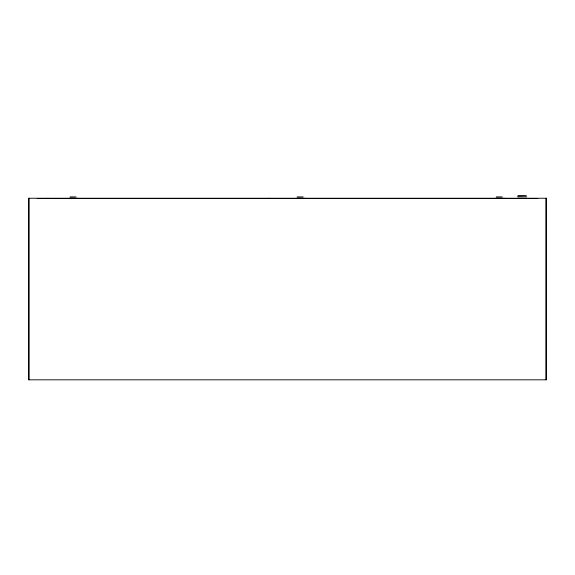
<?xml version="1.0" encoding="UTF-8"?>
<svg xmlns="http://www.w3.org/2000/svg" width="575" height="575" viewBox="0 0 575 575"><rect width="100%" height="100%" fill="white"/><g stroke="black" fill="none" stroke-linecap="round" stroke-linejoin="round"><path stroke-width="0.86" d="M517.881 195.428L526.233 195.5M70.136 196.894L76.029 196.93M297.261 196.894L303.154 196.93M496.39 196.894L502.284 196.93M37.145 198.468L537.855 198.468M517.579 196.513L526.657 196.751M517.888 198.123L526.959 198.361M517.874 198.361L518.485 198.382M526.341 198.583L526.952 198.598M495.894 198.123L504.972 198.361M296.772 198.123L305.85 198.361M268.173 198.353L277.251 198.591M69.647 198.123L78.725 198.361M78.61 198.583L79.213 198.598M46.999 198.361L56.077 198.598M56.242 198.569L57.572 198.598M546.02 198.246L546.02 379.823M28.98 198.246L28.98 379.823M546.25 198.246L28.75 198.246L28.75 379.823L546.25 379.823L546.25 198.246"/></g></svg>
